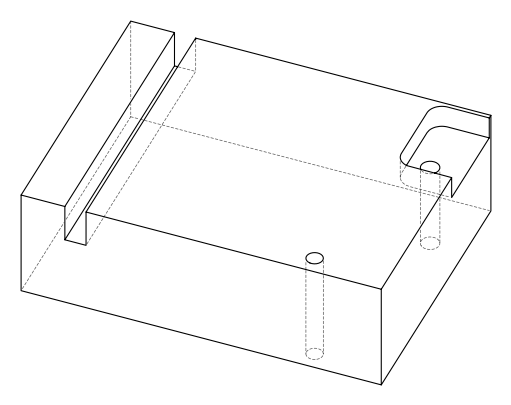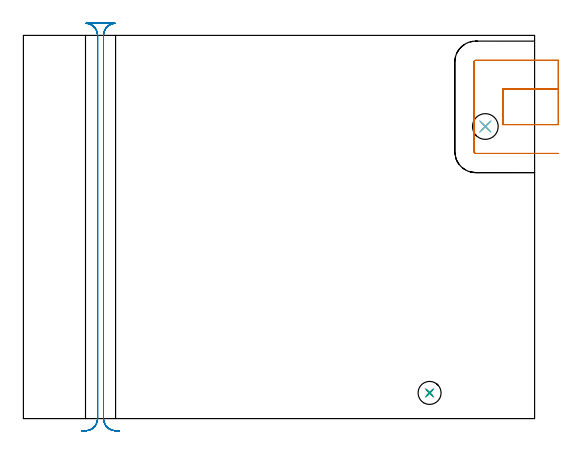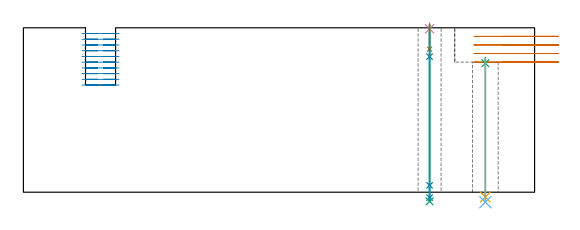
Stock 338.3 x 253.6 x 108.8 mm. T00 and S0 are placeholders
(PLAN: 9 operations, 7 tool changes, 16.6 min)
(1 MILL_SLOT | SLOT_PARTIAL_RECTANGULAR | UGT0201_109 | Follow Part, ap 6.35, ae 75% | 2.95 min | 102411 mm3)
(2 MILL_RECTANGULAR_SLOT | SLOT_RECTANGULAR | NXT0201_012 | Follow Part, ap 4, ae 75% | 11.76 min | 191267 mm3)
(3 SPOT_DRILL | STEP1HOLE | NXT0321_9005460120000 | 0.04 min | 4 mm3)
(4 SPOT_DRILL_1 | STEP1HOLE_1 | NXT0321_9005460120000 | 0.03 min | 10 mm3)
(5 DRILL_THROUGH_HOLE_INTO_CENTER | STEP1HOLE | NXT0301_065 | 0.37 min | 5944 mm3)
(6 DRILL_TO_ENLARGE_THROUGH_HOLE | STEP1HOLE | UGT0301_044 | 0.38 min | 13569 mm3)
(7 DRILL_BLIND_HOLE_INTO_CENTER | STEP1HOLE_1 | NXT0301_065 | 0.07 min | 893 mm3)
(8 GUN_DRILL_THROUGH_HOLE | STEP1HOLE_1 | UGT0307_006 | 0.54 min | 6072 mm3)
(9 DRILL_TO_ENLARGE_THROUGH_HOLE_1 | STEP1HOLE_1 | UGT0301_282 | 0.47 min | 12739 mm3)
(TOOL UGT0201_109 | End Mill 25.4 mm | D25.4 FL25 Z2)
(TOOL NXT0201_012 | ENDMILL 16mm [2P460-1600-NA 1630] | D16 FL38 Z6)
(TOOL NXT0321_9005460120000 | NC Spot Drill, 142deg, 12mm, Carbide, Uncoated | D12 PA142 FL30 Z2)
(TOOL NXT0301_065 | Carbide Drill 9.4mm [860.1-0940-075A1-MM 2214] | D9.4 PA140 FL98 Z2)
(TOOL UGT0301_044 | Twist Drill 17 mm | D17 PA118 FL125 Z2)
(TOOL UGT0307_006 | Gun Drill 9 mm | D9 PA130 FL24 Z1)
(TOOL UGT0301_282 | Twist Drill 15.2 mm | D15.2 PA118 FL120 Z2)
(OP 1 MILL_SLOT)
G17 G21 G94 G90
T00 M6
G54
G17 G0 G90 X354. Y218.05 S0 M3
G43 Z118.8 H0
Z103.125
G94 G1 X351. F250.
X317.25 F500.
Y194.55
X351.
X354. F250.
Y237.1
X351.
X299.4 F500.
G3 X298.2 Y235.9 R1.2
G1 Y176.7
G3 X299.4 Y175.5 R1.2
G1 X351.
X354. F250.
G0 Y218.05 Z97.45
G1 X351.
X317.25 F500.
Y194.55
X351.
X354. F250.
Y237.1
X351.
X299.4 F500.
G3 X298.2 Y235.9 R1.2
G1 Y176.7
G3 X299.4 Y175.5 R1.2
G1 X351.
X354. F250.
G0 Y218.05 Z91.775
G1 X351.
X317.25 F500.
Y194.55
X351.
X354. F250.
Y237.1
X351.
X299.4 F500.
G3 X298.2 Y235.9 R1.2
G1 Y176.7
G3 X299.4 Y175.5 R1.2
G1 X351.
X354. F250.
G0 Y218.05 Z86.1
G1 X351.
X317.25 F500.
Y194.55
X351.
X354. F250.
Y237.1
X351.
X299.4 F500.
G3 X298.2 Y235.9 R1.2
G1 Y176.7
G3 X299.4 Y175.5 R1.2
G1 X351.
X354. F250.
G0 Z118.8
M5
M2
(OP 2 MILL_RECTANGULAR_SLOT)
G17 G21 G94 G90
T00 M6
G54
G17 G0 G90 X63.297 Y-8.23 S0 M3
G43 Z118.8 H1
Z105.01
G94 G1 X60.308 Y-7.97 F250.
G2 X53. Y0. R8. F500.
G1 Y253.6
G2 X60.6 Y261.59 R8.
G1 Y261.6
X41.5
Y261.59
G2 X49.1 Y253.6 R8.
G1 Y0.
G2 X41.792 Y-7.97 R8.
G1 X38.803 Y-8.23 F250.
G0 X63.297 Z101.22
G1 X60.308 Y-7.97
G2 X53. Y0. R8. F500.
G1 Y253.6
G2 X60.6 Y261.59 R8.
G1 Y261.6
X41.5
Y261.59
G2 X49.1 Y253.6 R8.
G1 Y0.
G2 X41.792 Y-7.97 R8.
G1 X38.803 Y-8.23 F250.
G0 X63.297 Z97.43
G1 X60.308 Y-7.97
G2 X53. Y0. R8. F500.
G1 Y253.6
G2 X60.6 Y261.59 R8.
G1 Y261.6
X41.5
Y261.59
G2 X49.1 Y253.6 R8.
G1 Y0.
G2 X41.792 Y-7.97 R8.
G1 X38.803 Y-8.23 F250.
G0 X63.297 Z93.64
G1 X60.308 Y-7.97
G2 X53. Y0. R8. F500.
G1 Y253.6
G2 X60.6 Y261.59 R8.
G1 Y261.6
X41.5
Y261.59
G2 X49.1 Y253.6 R8.
G1 Y0.
G2 X41.792 Y-7.97 R8.
G1 X38.803 Y-8.23 F250.
G0 X63.297 Z89.85
G1 X60.308 Y-7.97
G2 X53. Y0. R8. F500.
G1 Y253.6
G2 X60.6 Y261.59 R8.
G1 Y261.6
X41.5
Y261.59
G2 X49.1 Y253.6 R8.
G1 Y0.
G2 X41.792 Y-7.97 R8.
G1 X38.803 Y-8.23 F250.
G0 X63.297 Z86.06
G1 X60.308 Y-7.97
G2 X53. Y0. R8. F500.
G1 Y253.6
G2 X60.6 Y261.59 R8.
G1 Y261.6
X41.5
Y261.59
G2 X49.1 Y253.6 R8.
G1 Y0.
G2 X41.792 Y-7.97 R8.
G1 X38.803 Y-8.23 F250.
G0 X63.297 Z82.27
G1 X60.308 Y-7.97
G2 X53. Y0. R8. F500.
G1 Y253.6
G2 X60.6 Y261.59 R8.
G1 Y261.6
X41.5
Y261.59
G2 X49.1 Y253.6 R8.
G1 Y0.
G2 X41.792 Y-7.97 R8.
G1 X38.803 Y-8.23 F250.
G0 X63.297 Z78.48
G1 X60.308 Y-7.97
G2 X53. Y0. R8. F500.
G1 Y253.6
G2 X60.6 Y261.59 R8.
G1 Y261.6
X41.5
Y261.59
G2 X49.1 Y253.6 R8.
G1 Y0.
G2 X41.792 Y-7.97 R8.
G1 X38.803 Y-8.23 F250.
G0 X63.297 Z74.69
G1 X60.308 Y-7.97
G2 X53. Y0. R8. F500.
G1 Y253.6
G2 X60.6 Y261.59 R8.
G1 Y261.6
X41.5
Y261.59
G2 X49.1 Y253.6 R8.
G1 Y0.
G2 X41.792 Y-7.97 R8.
G1 X38.803 Y-8.23 F250.
G0 X63.297 Z70.9
G1 X60.308 Y-7.97
G2 X53. Y0. R8. F500.
G1 Y253.6
G2 X60.6 Y261.59 R8.
G1 Y261.6
X41.5
Y261.59
G2 X49.1 Y253.6 R8.
G1 Y0.
G2 X41.792 Y-7.97 R8.
G1 X38.803 Y-8.23 F250.
G0 Z118.8
M5
M2
(OP 3 SPOT_DRILL)
G17 G21 G94 G90
T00 M6
G54
G17 G0 G90 X305.7 Y193.3 S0 M3
G43 Z118.8 H0
G94 G81 G98 Z85.368 F250. R89.1
G80
M5
M2
(OP 4 SPOT_DRILL_1)
G17 G21 G94 G90
T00 M6
G54
G17 G0 G90 X268.8 Y17. S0 M3
G43 Z118.8 H0
G94 G81 G98 Z108.146 F250. R111.8
G80
M5
M2
(OP 5 DRILL_THROUGH_HOLE_INTO_CENTER)
G17 G21 G94 G90
T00 M6
G54
G17 G0 G90 X305.7 Y193.3 S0 M3
G43 Z118.8 H1
G94 G73 G98 Z-3.211 F250. Q8.931 R88.1
G80
M5
M2
(OP 6 DRILL_TO_ENLARGE_THROUGH_HOLE)
G17 G21 G94 G90
T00 M6
G54
G17 G0 G90 X305.7 Y193.3 S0 M3
G43 Z118.8 H0
G94 G73 G98 Z-6.607 F250. Q15.451 R88.1
G80
M5
M2
(OP 7 DRILL_BLIND_HOLE_INTO_CENTER)
G17 G21 G94 G90
T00 M6
G54
G17 G0 G90 X268.8 Y17. S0 M3
G43 Z118.8 H1
G94 G81 G98 Z94.7 F250. R110.8
G80
M5
M2
(OP 8 GUN_DRILL_THROUGH_HOLE)
G17 G21 G94 G90
T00 M6
G54
G17 G0 G90 X268.8 Y17. M8
G43 Z118.8 H0
Z106.028
S716 M3
G94 G1 Z89.739 F125. M26
G4 X.084
Z4.5 F250.
G4 X.084
Z-3.598 F125.
G4 X.084
M5
M9
G0 Z106.028
Z118.8
M2
(OP 9 DRILL_TO_ENLARGE_THROUGH_HOLE_1)
G17 G21 G94 G90
T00 M6
G54
G17 G0 G90 X268.8 Y17. S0 M3
G43 Z118.8 H0
G94 G73 G98 Z-6.067 F250. Q14.358 R110.8
G80
M5
M2
